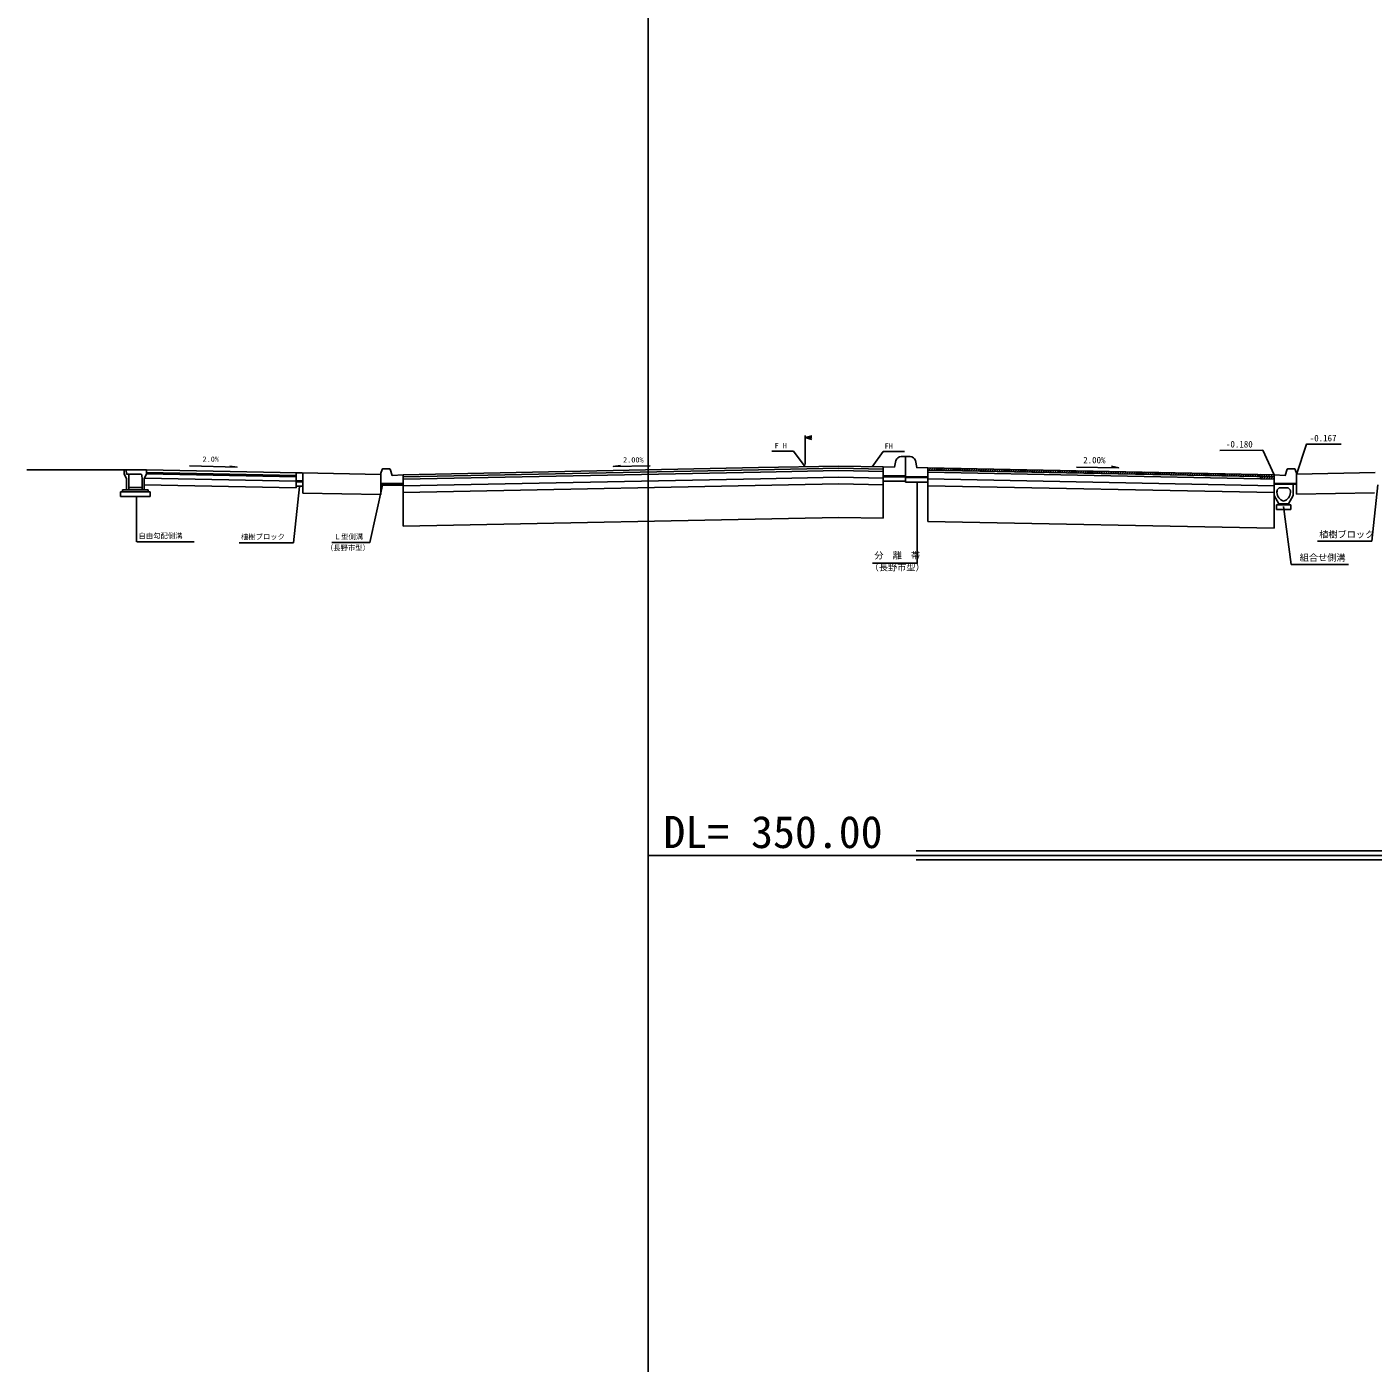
# Model space of a CAD drawing. Units: millimetres on the paper. Extents: x -84 to 7, y -133 to 191.
# Drawn here: x -83.77 to -68.7, y -99.89 to -84.93 of the extents above; entities that cross this region are included whole.
import ezdxf
from ezdxf.enums import TextEntityAlignment as Align

# ---------------------------------------------------------------- set-up
doc = ezdxf.new("R2010")
doc.units = ezdxf.units.MM
doc.header["$LTSCALE"] = 0.14
for name, color, linetype in [('0-1_D-BDG-3-DL-2', 7, 'Continuous'), ('0-2_D-TTL-FRAM_枠', 7, 'Continuous'), ('0-3_D-STR-2-文字', 7, 'Continuous'), ('0-5_D-BDG-2-DL-1', 7, 'Continuous'), ('0-9_D-BDG-1-現況', 7, 'Continuous')]:
    doc.layers.add(name, color=color, linetype=linetype)
doc.styles.add('ＭＳ ゴシック', font='')
doc.styles.get('ＭＳ ゴシック').set_extended_font_data('MS Gothic')

msp = doc.modelspace()

# ---------------------------------------------------------------- linework, layer by layer
at = {"layer": '0-1_D-BDG-3-DL-2'}
for p, q in [((-73.8141, -94.1512), (3.4526, -94.1512)), ((-73.8141, -94.2512), (3.4526, -94.2512))]:
    msp.add_line(p, q, dxfattribs=at)
at = {"layer": '0-2_D-TTL-FRAM_枠'}
msp.add_lwpolyline([(-76.8141, -73.6012), (3.4526, -73.6012), (3.4526, -129.8012), (-76.8141, -129.8012)], close=True, dxfattribs=at)
at = {"layer": '0-5_D-BDG-2-DL-1'}
msp.add_line((-76.8141, -94.2012), (3.4526, -94.2012), dxfattribs=at)
at = {"layer": '0-9_D-BDG-1-現況'}
for p, q in [((-75.0556, -89.8253), (-75.0556, -89.5001)), ((-75.0556, -89.5251), (-74.9806, -89.5251)), ((-75.4273, -89.6754), (-75.185, -89.6754)), ((-75.0556, -89.8503), (-75.185, -89.6754)), ((-74.3056, -89.8503), (-74.184, -89.6801)), ((-73.9417, -89.6801), (-74.184, -89.6801)), ((-74.0556, -89.8553), (-74.0398, -89.7801)), ((-73.9306, -89.7378), (-73.9806, -89.7378)), ((-73.9306, -89.7378), (-73.9306, -89.9728)), ((-73.9306, -89.7378), (-73.8806, -89.7378)), ((-73.9306, -89.7378), (-73.9306, -89.9728)), ((-83.7699, -89.8851), (-82.6806, -89.8851)), ((-82.6806, -89.8851), (-82.4306, -89.8851)), ((-82.6556, -90.1076), (-82.6556, -89.9826)), ((-82.6306, -89.9326), (-82.6274, -89.9418)), ((-82.6306, -89.9926), (-82.6281, -89.9426)), ((-82.6281, -89.9426), (-82.6181, -89.9326)), ((-82.6181, -89.9326), (-82.4931, -89.9326)), ((-82.4306, -89.9326), (-82.4556, -89.9826)), ((-80.7556, -90.0136), (-82.4542, -89.9796)), ((-82.4306, -89.8851), (-82.4306, -89.9326)), ((-80.7481, -89.9187), (-82.4306, -89.8851)), ((-80.7556, -89.9486), (-82.4306, -89.9151)), ((-80.7556, -89.9636), (-82.4306, -89.9301)), ((-80.7556, -89.9187), (-80.7556, -90.0886)), ((-79.8056, -89.9376), (-80.6869, -89.92)), ((-79.8056, -89.9228), (-79.7928, -89.8799)), ((-79.8056, -89.9228), (-79.8056, -90.0578)), ((-79.7832, -89.8728), (-79.7129, -89.8728)), ((-79.5556, -89.9403), (-75.5791, -89.8608)), ((-79.5556, -89.9653), (-75.5791, -89.8858)), ((-79.5556, -89.9903), (-75.5541, -89.9103)), ((-79.5556, -89.9403), (-79.5556, -90.0378)), ((-79.5556, -90.0653), (-75.5541, -89.9853)), ((-75.5791, -89.8608), (-74.6806, -89.8428)), ((-75.5791, -89.8858), (-74.6806, -89.8678)), ((-75.5541, -89.9103), (-74.6806, -89.8928)), ((-75.5541, -89.9853), (-74.6806, -89.9678)), ((-74.1806, -89.8528), (-74.6806, -89.8428)), ((-74.1806, -89.8528), (-74.6806, -89.8428)), ((-74.1806, -89.8778), (-74.6806, -89.8678)), ((-74.1806, -89.8778), (-74.6806, -89.8678)), ((-74.1806, -89.9028), (-74.6806, -89.8928)), ((-74.1806, -89.9778), (-74.6806, -89.9678)), ((-74.1806, -89.8528), (-74.1806, -89.9528)), ((-74.0556, -89.8553), (-74.1806, -89.8528)), ((-73.9306, -89.9528), (-74.1806, -89.9528)), ((-74.1806, -89.9528), (-74.1806, -90.0128)), ((-74.1806, -89.9628), (-73.9306, -89.9628)), ((-73.9306, -89.9628), (-73.6806, -89.9628)), ((-73.9306, -89.9628), (-73.9306, -90.0228)), ((-73.6806, -89.9728), (-73.9306, -89.9728)), ((-69.8056, -89.9403), (-73.6806, -89.8628)), ((-73.6806, -89.8727), (-73.6709, -89.863)), ((-73.6806, -89.8878), (-73.6806, -90.4628)), ((-73.6806, -89.8878), (-73.6806, -89.9628)), ((-69.9556, -89.9873), (-73.6806, -89.9128)), ((-73.6806, -89.9628), (-73.6806, -90.0228)), ((-73.6694, -89.888), (-73.6449, -89.8635)), ((-73.6434, -89.8885), (-73.6189, -89.864)), ((-73.6174, -89.8891), (-73.5929, -89.8645)), ((-73.5914, -89.8896), (-73.5669, -89.8651)), ((-73.5654, -89.8901), (-73.5409, -89.8656)), ((-73.5394, -89.8906), (-73.5149, -89.8661)), ((-73.5134, -89.8911), (-73.4889, -89.8666)), ((-73.4875, -89.8917), (-73.4629, -89.8671)), ((-73.4615, -89.8922), (-73.4369, -89.8677)), ((-73.4355, -89.8927), (-73.4109, -89.8682)), ((-73.4095, -89.8932), (-73.385, -89.8687)), ((-73.3835, -89.8937), (-73.359, -89.8692)), ((-73.3575, -89.8943), (-73.333, -89.8697)), ((-73.3315, -89.8948), (-73.307, -89.8703)), ((-73.3055, -89.8953), (-73.281, -89.8708)), ((-73.2795, -89.8958), (-73.255, -89.8713)), ((-73.2535, -89.8963), (-73.229, -89.8718)), ((-73.2275, -89.8969), (-73.203, -89.8723)), ((-73.2015, -89.8974), (-73.177, -89.8729)), ((-73.1755, -89.8979), (-73.151, -89.8734)), ((-73.1495, -89.8984), (-73.125, -89.8739)), ((-73.1235, -89.8989), (-73.099, -89.8744)), ((-73.0975, -89.8995), (-73.073, -89.8749)), ((-73.0715, -89.9), (-73.047, -89.8755)), ((-73.0455, -89.9005), (-73.021, -89.876)), ((-73.0195, -89.901), (-72.995, -89.8765)), ((-72.9935, -89.9015), (-72.969, -89.877)), ((-72.9675, -89.9021), (-72.943, -89.8775)), ((-72.9415, -89.9026), (-72.917, -89.8781)), ((-72.9155, -89.9031), (-72.891, -89.8786)), ((-72.8895, -89.9036), (-72.865, -89.8791)), ((-72.8635, -89.9041), (-72.839, -89.8796)), ((-72.8375, -89.9047), (-72.813, -89.8801)), ((-72.8115, -89.9052), (-72.787, -89.8807)), ((-72.7855, -89.9057), (-72.761, -89.8812)), ((-72.7595, -89.9062), (-72.735, -89.8817)), ((-72.7336, -89.9067), (-72.709, -89.8822)), ((-72.7076, -89.9073), (-72.683, -89.8827)), ((-72.6816, -89.9078), (-72.657, -89.8833)), ((-72.6556, -89.9083), (-72.6311, -89.8838)), ((-72.6296, -89.9088), (-72.6051, -89.8843)), ((-72.6036, -89.9093), (-72.5791, -89.8848)), ((-72.5776, -89.9099), (-72.5531, -89.8853)), ((-72.5516, -89.9104), (-72.5271, -89.8859)), ((-72.5256, -89.9109), (-72.5011, -89.8864)), ((-72.4996, -89.9114), (-72.4751, -89.8869)), ((-72.4736, -89.9119), (-72.4491, -89.8874)), ((-72.4476, -89.9125), (-72.4231, -89.8879)), ((-72.4216, -89.913), (-72.3971, -89.8885)), ((-72.3956, -89.9135), (-72.3711, -89.889)), ((-72.3696, -89.914), (-72.3451, -89.8895)), ((-72.3436, -89.9145), (-72.3191, -89.89)), ((-72.3176, -89.9151), (-72.2931, -89.8905)), ((-72.2916, -89.9156), (-72.2671, -89.8911)), ((-72.2656, -89.9161), (-72.2411, -89.8916)), ((-72.2396, -89.9166), (-72.2151, -89.8921)), ((-72.2136, -89.9171), (-72.1891, -89.8926)), ((-72.1876, -89.9177), (-72.1631, -89.8931)), ((-72.1616, -89.9182), (-72.1371, -89.8937)), ((-72.1356, -89.9187), (-72.1111, -89.8942)), ((-72.1096, -89.9192), (-72.0851, -89.8947)), ((-72.0836, -89.9197), (-72.0591, -89.8952)), ((-72.0576, -89.9203), (-72.0331, -89.8957)), ((-72.0316, -89.9208), (-72.0071, -89.8963)), ((-72.0056, -89.9213), (-71.9811, -89.8968)), ((-71.9796, -89.9218), (-71.9551, -89.8973)), ((-71.9537, -89.9223), (-71.9291, -89.8978)), ((-71.9277, -89.9229), (-71.9031, -89.8983)), ((-71.9017, -89.9234), (-71.8772, -89.8989)), ((-71.8757, -89.9239), (-71.8512, -89.8994)), ((-71.8497, -89.9244), (-71.8252, -89.8999)), ((-71.8237, -89.9249), (-71.7992, -89.9004)), ((-71.7977, -89.9255), (-71.7732, -89.9009)), ((-71.7717, -89.926), (-71.7472, -89.9015)), ((-71.7457, -89.9265), (-71.7212, -89.902)), ((-71.7197, -89.927), (-71.6952, -89.9025)), ((-71.6937, -89.9275), (-71.6692, -89.903)), ((-71.6677, -89.9281), (-71.6432, -89.9035)), ((-71.6417, -89.9286), (-71.6172, -89.9041)), ((-71.6157, -89.9291), (-71.5912, -89.9046)), ((-71.5897, -89.9296), (-71.5652, -89.9051)), ((-71.5637, -89.9301), (-71.5392, -89.9056)), ((-71.5377, -89.9307), (-71.5132, -89.9061)), ((-71.5117, -89.9312), (-71.4872, -89.9067)), ((-71.4857, -89.9317), (-71.4612, -89.9072)), ((-71.4597, -89.9322), (-71.4352, -89.9077)), ((-71.4337, -89.9327), (-71.4092, -89.9082)), ((-71.4077, -89.9333), (-71.3832, -89.9087)), ((-71.3817, -89.9338), (-71.3572, -89.9093)), ((-71.3557, -89.9343), (-71.3312, -89.9098)), ((-71.3297, -89.9348), (-71.3052, -89.9103)), ((-71.3037, -89.9353), (-71.2792, -89.9108)), ((-71.2777, -89.9358), (-71.2532, -89.9113)), ((-71.2517, -89.9364), (-71.2272, -89.9119)), ((-71.2257, -89.9369), (-71.2012, -89.9124)), ((-71.1998, -89.9374), (-71.1752, -89.9129)), ((-71.1738, -89.9379), (-71.1492, -89.9134)), ((-71.1478, -89.9384), (-71.1232, -89.9139)), ((-71.1218, -89.939), (-71.0973, -89.9145)), ((-71.0958, -89.9395), (-71.0713, -89.915)), ((-71.0698, -89.94), (-71.0453, -89.9155)), ((-71.0438, -89.9405), (-71.0193, -89.916)), ((-71.0178, -89.941), (-70.9933, -89.9165)), ((-70.9918, -89.9416), (-70.9673, -89.9171)), ((-70.9658, -89.9421), (-70.9413, -89.9176)), ((-70.9398, -89.9426), (-70.9153, -89.9181)), ((-70.9138, -89.9431), (-70.8893, -89.9186)), ((-70.8878, -89.9436), (-70.8633, -89.9191)), ((-70.8618, -89.9442), (-70.8373, -89.9197)), ((-70.8358, -89.9447), (-70.8113, -89.9202)), ((-70.8098, -89.9452), (-70.7853, -89.9207)), ((-70.7838, -89.9457), (-70.7593, -89.9212)), ((-70.7578, -89.9462), (-70.7333, -89.9217)), ((-70.7318, -89.9468), (-70.7073, -89.9223)), ((-70.7058, -89.9473), (-70.6813, -89.9228)), ((-70.6798, -89.9478), (-70.6553, -89.9233)), ((-70.6538, -89.9483), (-70.6293, -89.9238)), ((-70.6278, -89.9488), (-70.6033, -89.9243)), ((-70.6018, -89.9494), (-70.5773, -89.9249)), ((-70.5758, -89.9499), (-70.5513, -89.9254)), ((-70.5498, -89.9504), (-70.5253, -89.9259)), ((-70.5238, -89.9509), (-70.4993, -89.9264)), ((-70.4978, -89.9514), (-70.4733, -89.9269)), ((-70.4718, -89.952), (-70.4473, -89.9275)), ((-70.4459, -89.9525), (-70.4213, -89.928)), ((-70.4199, -89.953), (-70.3953, -89.9285)), ((-70.3939, -89.9535), (-70.3693, -89.929)), ((-70.3679, -89.954), (-70.3434, -89.9295)), ((-70.3419, -89.9546), (-70.3174, -89.9301)), ((-70.3159, -89.9551), (-70.2914, -89.9306)), ((-70.2899, -89.9556), (-70.2654, -89.9311)), ((-70.2639, -89.9561), (-70.2394, -89.9316)), ((-70.2379, -89.9566), (-70.2134, -89.9321)), ((-70.2119, -89.9572), (-70.1874, -89.9327)), ((-70.1859, -89.9577), (-70.1614, -89.9332)), ((-70.1599, -89.9582), (-70.1354, -89.9337)), ((-70.1339, -89.9587), (-70.1094, -89.9342)), ((-70.1079, -89.9592), (-70.0834, -89.9347)), ((-70.0819, -89.9598), (-70.0574, -89.9353)), ((-70.0559, -89.9603), (-70.0314, -89.9358)), ((-70.0299, -89.9608), (-70.0054, -89.9363)), ((-70.0039, -89.9613), (-69.9794, -89.9368)), ((-69.9779, -89.9618), (-69.9534, -89.9373)), ((-69.9556, -89.9661), (-69.9274, -89.9379)), ((-69.9556, -89.9623), (-69.9556, -89.9873)), ((-69.9504, -89.9874), (-69.9014, -89.9384)), ((-69.9244, -89.9879), (-69.8754, -89.9389)), ((-69.8984, -89.9884), (-69.8494, -89.9394)), ((-69.8724, -89.989), (-69.8234, -89.9399)), ((-69.8464, -89.9895), (-69.8056, -89.9487)), ((-69.8204, -89.99), (-69.8056, -89.9752)), ((-69.8056, -89.9403), (-69.8056, -90.0578)), ((-69.8056, -89.9903), (-69.8056, -89.9403)), ((-69.5781, -89.8728), (-69.6484, -89.8728)), ((-69.5556, -89.9228), (-69.5685, -89.8799)), ((-69.5556, -89.934), (-68.6744, -89.9163)), ((-69.5556, -89.9228), (-69.5556, -90.0578)), ((-82.7231, -90.1326), (-82.3881, -90.1326)), ((-82.7231, -90.1826), (-82.7231, -90.1326)), ((-82.6981, -90.1076), (-82.4131, -90.1076)), ((-82.6981, -90.1326), (-82.6981, -90.1076)), ((-82.6556, -90.1076), (-82.6306, -90.1076)), ((-82.6306, -90.1076), (-82.6306, -89.9926)), ((-82.6306, -90.0826), (-82.4806, -90.0826)), ((-82.4806, -89.9926), (-82.4806, -90.1076)), ((-80.7556, -90.0886), (-82.4556, -90.0546)), ((-82.4131, -90.1076), (-82.4131, -90.1326)), ((-82.3881, -90.1326), (-82.3881, -90.1826)), ((-80.6806, -90.0087), (-80.7556, -90.0087)), ((-80.6806, -90.0187), (-80.7556, -90.0187)), ((-80.6806, -90.0687), (-80.7556, -90.0687)), ((-80.6806, -90.0687), (-80.6806, -90.1451)), ((-79.8056, -90.0378), (-79.5556, -90.0378)), ((-79.8056, -90.0378), (-79.5556, -90.0378)), ((-79.8056, -90.0478), (-79.5556, -90.0478)), ((-79.5556, -90.0578), (-79.8056, -90.0578)), ((-79.8056, -90.0578), (-79.8056, -90.1626)), ((-79.7681, -90.0578), (-79.5581, -90.0578)), ((-79.5556, -90.1403), (-74.6806, -90.0428)), ((-79.5556, -90.0578), (-79.5556, -90.5153)), ((-79.5556, -90.0603), (-79.5556, -90.1828)), ((-74.1806, -90.0528), (-74.6806, -90.0428)), ((-74.1806, -90.0128), (-74.1806, -90.4278)), ((-74.1806, -90.0128), (-73.9306, -90.0128)), ((-73.6806, -90.0228), (-73.9306, -90.0228)), ((-69.8056, -90.0653), (-73.6806, -89.9878)), ((-69.8056, -90.1403), (-73.6806, -90.0628)), ((-69.8056, -89.9903), (-69.9556, -89.9873)), ((-69.5556, -90.0378), (-69.8056, -90.0378)), ((-69.5556, -90.0378), (-69.8056, -90.0378)), ((-69.8056, -90.0503), (-69.8056, -90.1728)), ((-69.5931, -90.0478), (-69.8031, -90.0478)), ((-69.7731, -90.1253), (-69.7731, -90.1385)), ((-69.7731, -90.1253), (-69.7631, -90.1253)), ((-69.6631, -90.0853), (-69.7331, -90.0853)), ((-69.6231, -90.1253), (-69.6231, -90.1385)), ((-69.6231, -90.1253), (-69.6131, -90.1253)), ((-69.5906, -90.0478), (-69.5906, -90.1728)), ((-69.5556, -90.044), (-69.5556, -90.159)), ((-82.3881, -90.1826), (-82.7231, -90.1826)), ((-82.5413, -90.6928), (-82.5413, -90.1826)), ((-79.8056, -90.1626), (-80.6806, -90.1451)), ((-69.8056, -90.1728), (-69.8056, -90.5403)), ((-69.7531, -90.2678), (-69.8056, -90.1728)), ((-69.6431, -90.2678), (-69.7531, -90.2678)), ((-69.6431, -90.2678), (-69.5906, -90.1728)), ((-69.6431, -90.2678), (-69.6431, -90.2778)), ((-69.5556, -90.159), (-68.6806, -90.1415)), ((-79.5556, -90.5153), (-74.6806, -90.4178)), ((-74.1806, -90.4278), (-74.6806, -90.4178)), ((-69.6146, -90.9452), (-69.6995, -90.2962)), ((-69.8056, -90.5403), (-73.6806, -90.4628)), ((-81.8975, -90.6928), (-82.5396, -90.6928)), ((-68.9709, -90.9452), (-69.613, -90.9452))]:
    msp.add_line(p, q, dxfattribs=at)
for points in [[(-74.9806, -89.5452), (-75.0556, -89.5251), (-74.9806, -89.505)], [(-70.4145, -89.6676), (-69.9318, -89.6659), (-69.8056, -89.9403)], [(-69.0547, -89.5968), (-69.4421, -89.5968), (-69.5556, -89.9378)], [(-73.6806, -89.8628), (-73.8056, -89.8603), (-73.8215, -89.7801)], [(-82.6556, -89.9826), (-82.6806, -89.9326), (-82.6806, -89.8851)], [(-82.6581, -89.8851), (-82.6531, -89.9326), (-82.6306, -89.9326)], [(-82.4931, -89.9326), (-82.4831, -89.9426), (-82.4806, -89.9926)], [(-82.4556, -89.9826), (-82.4556, -90.1076), (-82.4806, -90.1076)], [(-81.9509, -89.8417), (-81.4158, -89.8551), (-81.4962, -89.8426)], [(-80.6881, -89.9187), (-80.7556, -89.9187), (-80.7556, -90.0687)], [(-80.6806, -90.0886), (-80.6806, -89.9262), (-80.6881, -89.9187)], [(-79.7034, -89.8796), (-79.6806, -89.9478), (-79.5556, -89.9403)], [(-76.7927, -89.8402), (-77.2056, -89.8492), (-77.1245, -89.8357)], [(-69.8056, -89.9653), (-73.6806, -89.8878), (-73.6806, -89.8628)], [(-72.0162, -89.8544), (-71.5452, -89.8645), (-71.624, -89.8458)], [(-69.6579, -89.8796), (-69.6806, -89.9478), (-69.8056, -89.9403)], [(-81.393, -90.7023), (-80.786, -90.7023), (-80.7193, -90.0706)], [(-80.3568, -90.6989), (-79.9285, -90.6989), (-79.7884, -90.0578)], [(-79.5556, -90.0378), (-79.5556, -90.0578), (-79.7681, -90.0578), (-79.8056, -90.0578)], [(-74.3, -90.9309), (-73.8012, -90.9309), (-73.8012, -90.0312)], [(-69.5556, -90.0478), (-69.8056, -90.0478), (-69.5556, -90.0478)], [(-69.3191, -90.6839), (-68.7121, -90.6839), (-68.6454, -90.0522)], [(-69.7531, -90.2778), (-69.7781, -90.2778), (-69.7781, -90.3278)], [(-69.6181, -90.2778), (-69.6181, -90.3278), (-69.7781, -90.3278)], [(-69.7531, -90.2678), (-69.7531, -90.2778), (-69.6181, -90.2778)]]:
    msp.add_lwpolyline(points, dxfattribs=at)
for centre, radius, start, end in [((-73.9806, -89.8003), 0.0625, 90, 161.1934), ((-73.8806, -89.8003), 0.0625, 18.8066, 90), ((-79.7832, -89.8828), 0.01, 90, 163.3008), ((-79.7129, -89.8828), 0.01, 18.4349, 90), ((-69.6484, -89.8828), 0.01, 90, 161.5651), ((-69.5781, -89.8828), 0.01, 16.6992, 90), ((-69.7331, -90.1253), 0.04, 90, 180), ((-69.6631, -90.1253), 0.04, 360, 90), ((-69.6731, -90.1385), 0.1, 180, 255.52249), ((-69.7231, -90.1385), 0.1, 284.47751, 0)]:
    msp.add_arc(centre, radius, start, end, dxfattribs=at)

# ---------------------------------------------------------------- texts
at = {"layer": '0-3_D-STR-2-文字', "style": 'ＭＳ ゴシック'}
msp.add_text('DL= 350.00', height=0.3608, dxfattribs=at).set_placement((-76.6431, -94.2281), align=Align.BOTTOM_LEFT)
at = {"layer": '0-9_D-BDG-1-現況', "style": 'ＭＳ ゴシック'}
for s, height, p in [('-0.167', 0.07331, (-69.4055, -89.5894)), ('F H', 0.05865, (-75.3978, -89.6619)), ('FH', 0.05865, (-74.1657, -89.6665)), ('-0.180', 0.07331, (-70.3438, -89.6576)), ('2.0%', 0.05865, (-81.8034, -89.8124)), ('2.00%', 0.05865, (-77.0945, -89.8205)), ('2.00%', 0.07331, (-71.9424, -89.8351)), ('自由勾配側溝', 0.05865, (-82.5207, -90.6709)), ('植樹ブロック', 0.07331, (-69.3002, -90.6674)), ('植樹ブロック', 0.05865, (-81.3741, -90.6822)), ('（長野市型）', 0.05865, (-80.4219, -90.8061)), ('Ｌ型側溝', 0.05865, (-80.3336, -90.6816)), ('分\u3000離\u3000帯', 0.07331, (-74.2811, -90.9028)), ('組合せ側溝', 0.07331, (-69.5182, -90.9269)), ('（長野市型）', 0.07331, (-74.3332, -91.0358))]:
    msp.add_text(s, height=height, dxfattribs=at).set_placement(p, align=Align.BOTTOM_LEFT)

doc.saveas('drawing.dxf')
